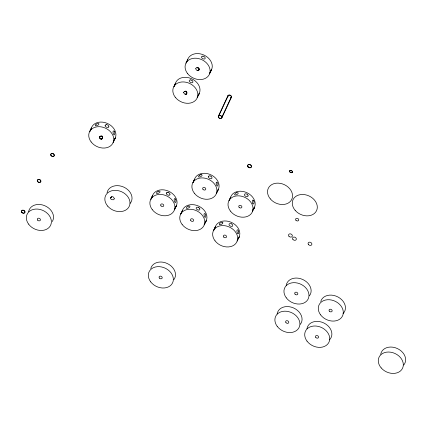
<?xml version="1.0" encoding="UTF-8"?>
<svg xmlns="http://www.w3.org/2000/svg" width="427" height="427" viewBox="0 0 427 427"><rect width="100%" height="100%" fill="white"/><g stroke="black" fill="none" stroke-linecap="round" stroke-linejoin="round"><path stroke-width="0.64" d="M150.945 199.228L151.313 198.192M213.665 230.383L214.082 229.358M229.021 200.637L229.438 199.612M183.466 92.371C188.67 87.321 187.496 99.358 183.466 92.376M195.774 68.373L196.174 69.852L197.45 70.588M252.587 210.917L254.097 207.938L252.362 211.498L252.48 211.141M113.774 141.23L113.102 142.351L114.836 138.791L113.795 141.182M198.87 94.292L197.183 97.596L199.404 93.161L198.758 94.538M210.666 71.501L211.173 70.306L209.449 73.876M174.456 209.497L175.967 206.513L174.931 208.91M204.714 223.945L204.117 224.912L205.851 221.351L204.811 223.748M217.941 190.266L218.475 189.134L216.953 192.401M237.225 240.663L238.741 237.684L237.054 241.058M254.049 208.195L254.583 207.063L253.932 208.44M209.443 73.802L210.66 71.506M174.835 84.525C176.661 81.098 173.57 86.777 174.013 86.569M151.884 197.002L152.546 195.715L151.462 197.877M174.28 209.887L174.83 209.107M193.906 180.498L194.568 179.207L193.484 181.368M216.275 193.452L217.823 190.517M174.819 84.578L174.067 86.473M151.868 197.06L150.982 199.185M193.885 180.552L193.303 182.062M105.17 125.378L105.218 125.255A2.007 1.249 18.7 0 1 106.675 124.652M166.306 193.1L166.354 192.983A2.007 1.249 18.7 0 1 167.806 192.374M208.328 176.591L208.376 176.474A2.007 1.249 18.7 0 1 209.828 175.871L209.988 175.908M193.217 182.27L192.913 182.745L193.335 181.688M218.325 116.272L227.831 95.883M218.555 116.384L228.178 95.749M221.576 117.793A1.676 1.308 25 0 0 220.001 115.6A1.676 1.308 25 0 0 218.784 117.516A1.676 1.308 25 0 0 221.576 117.793L231.199 97.159M221.928 117.665L231.439 97.271M114.788 139.047L115.317 137.916L114.671 139.293M211.125 70.562L211.653 69.436L211.007 70.807M175.919 206.775L176.452 205.643L175.801 207.02M205.803 221.608L206.332 220.481L205.686 221.853M238.693 237.94L239.227 236.809L238.576 238.186M195.774 68.352C196.884 65.769 201.336 69.254 198.512 70.556M181.347 212.715L182.43 210.548L180.776 214.087L181.192 213.03M214.237 229.043L215.331 226.886L213.751 230.356M229.593 199.297L230.676 197.135L229.192 200.471M216.852 192.604L216.27 193.575M89.932 131.324L91.415 127.988L89.761 131.543M96.032 124.337L95.787 124.588A1.98 0.71 -36.4 0 0 95.434 125.09L95.349 125.308A1.948 0.699 -36.4 0 0 95.349 125.565L95.429 125.677A1.986 0.801 -31.7 0 0 96.006 125.805L96.491 125.746A2.002 0.886 -26.7 0 0 97.217 125.511A1.98 0.961 -21.2 0 0 98.749 124.481L98.786 124.417A1.473 0.763 -15.6 0 0 98.888 124.188L98.915 124.027A1.98 0.961 -21.2 0 0 98.285 123.446L98.141 123.43A2.002 0.886 -26.7 0 0 97.11 123.616L96.929 123.729A1.986 0.801 -31.7 0 0 96.038 124.326M199.185 175.556L198.945 175.807A1.98 0.71 -36.4 0 0 198.587 176.308L198.582 176.895A1.986 0.801 -31.7 0 0 199.158 177.024L199.649 176.959A2.002 0.886 -26.7 0 0 200.375 176.73A1.98 0.961 -21.3 0 0 201.907 175.7L201.939 175.636A1.473 0.763 -15.6 0 0 202.04 175.406L202.067 175.246A1.98 0.961 -21.3 0 0 201.443 174.664L201.298 174.648M158.065 191.451L158.236 191.365A2.002 0.886 -26.7 0 1 159.287 191.125L159.42 191.168A1.98 0.961 -21.3 0 1 160.045 191.75L160.018 191.91A1.473 0.763 -15.6 0 1 159.917 192.145L159.89 192.193A2.007 0.971 -21.3 0 1 159.698 192.433A1.98 0.961 -21.3 0 1 158.353 193.239A2.002 0.886 -26.7 0 1 157.627 193.468L157.136 193.532A1.986 0.801 -31.7 0 1 156.56 193.399L156.565 192.817A1.98 0.71 -36.4 0 1 156.922 192.31L157.163 192.065A1.986 0.801 -31.7 0 1 158.07 191.445M200.258 174.862L200.087 174.947A1.986 0.801 -31.7 0 0 199.19 175.545M188.115 206.204L187.944 206.289A1.986 0.801 -31.7 0 0 187.053 206.892L186.802 207.148A1.98 0.71 -36.4 0 0 186.45 207.65L186.444 208.237A1.986 0.801 -31.7 0 0 187.021 208.365L187.506 208.307A2.002 0.886 -26.7 0 0 188.238 208.072A1.98 0.961 -21.3 0 0 189.577 207.271A2.007 0.971 -21.3 0 0 189.769 207.036L189.802 206.983A1.473 0.763 -15.5 0 0 189.903 206.748L189.93 206.588A1.98 0.961 -21.3 0 0 189.3 206.006L189.156 205.99A2.002 0.886 -26.7 0 0 188.126 206.177M236.366 192.79L236.19 192.876A1.986 0.801 -31.7 0 0 235.293 193.484L235.047 193.735A1.98 0.71 -36.4 0 0 234.695 194.237L234.69 194.824A1.986 0.801 -31.7 0 0 235.266 194.952L235.752 194.888A2.002 0.886 -26.7 0 0 236.483 194.659A1.98 0.961 -21.3 0 0 237.823 193.858A2.007 0.971 -21.3 0 0 238.015 193.618L238.047 193.564A1.473 0.763 -15.6 0 0 238.149 193.335L238.175 193.175A1.98 0.961 -21.3 0 0 237.545 192.593L237.407 192.577A2.002 0.886 -26.7 0 0 236.371 192.764M198.507 70.556L197.455 70.588M185.105 91.399L184.79 91.415A1.633 1.276 25 0 1 186.716 92.835A1.633 1.276 25 0 1 185.211 94.095C187.026 94.959 187.592 91.293 185.115 91.394M202.99 56.177L203.167 56.209A2.002 1.249 26.2 0 1 204.111 56.545L204.271 56.668A2.002 1.238 33.5 0 1 205.093 57.746L205.152 58.051A2.007 1.228 40.9 0 1 204.704 58.921L204.586 58.969A2.002 1.238 33.5 0 1 203.535 58.958L202.798 58.68A2.002 1.249 26.2 0 1 202.142 58.237L202.008 58.12A2.007 1.249 18.7 0 1 201.485 57.271A2.012 1.254 18.7 0 1 201.928 56.385M190.741 79.908L190.917 79.934A2.002 1.249 26.2 0 1 191.862 80.276M106.654 124.663L106.835 124.689A2.002 1.249 26.2 0 1 107.78 125.031L107.935 125.154A1.986 1.233 33.6 0 1 108.757 126.248L108.816 126.536M167.79 192.39L167.966 192.417A2.002 1.249 26.2 0 1 168.911 192.758M175.043 198.774L174.953 198.736A1.98 0.945 72.2 0 0 174.296 199.019L174.152 199.574A1.98 0.945 72.2 0 0 174.173 200.231L174.232 200.578A1.948 0.854 77.3 0 0 174.365 201.138A1.986 0.87 77.3 0 0 174.574 201.677L174.648 201.838A2.002 0.79 82.5 0 0 174.867 202.238A1.943 0.769 82.5 0 0 175.022 202.414L175.161 202.515A1.975 0.689 87.5 0 0 175.481 202.489A2.002 0.694 87.5 0 0 175.604 202.345L175.662 202.249A1.975 0.689 87.5 0 0 175.807 201.848A1.975 0.683 87.5 0 0 175.919 200.85L175.817 200.108A1.991 0.785 82.5 0 0 175.662 199.558L175.582 199.398A1.991 0.875 77.3 0 0 175.406 199.121M237.935 233.681L237.812 233.59A1.943 0.769 82.5 0 1 237.642 233.404A2.002 0.79 82.5 0 1 237.423 233.003L237.348 232.843A1.986 0.87 77.3 0 1 237.14 232.304A1.948 0.854 77.3 0 1 237.006 231.744L236.948 231.397A1.98 0.945 72.2 0 1 236.926 230.74L237.065 230.196A1.98 0.945 72.2 0 1 237.359 229.897A1.98 0.95 72.2 0 1 237.722 229.902L237.818 229.945A1.959 0.859 77.3 0 1 238.175 230.286A1.991 0.875 77.3 0 1 238.357 230.564L238.431 230.724A1.991 0.785 82.5 0 1 238.592 231.274M191.851 80.292L192.017 80.399A2.002 1.238 33.5 0 1 192.844 81.477L192.903 81.781A2.007 1.228 40.8 0 1 192.454 82.651L192.363 82.683A2.002 1.238 33.5 0 1 191.285 82.689L190.549 82.411A2.002 1.249 26.2 0 1 189.892 81.968L189.759 81.851A2.007 1.249 18.7 0 1 189.305 80.484A2.007 1.249 18.7 0 1 190.757 79.892M247.025 194.194L247.196 194.301A2.002 1.244 33.6 0 1 248.023 195.379M231.669 223.94L231.84 224.047A2.002 1.244 33.6 0 1 232.667 225.125L232.72 225.429A2.007 1.228 40.9 0 1 232.277 226.299L232.155 226.347A2.002 1.244 33.6 0 1 231.108 226.337L230.367 226.054A2.002 1.249 26.2 0 1 229.71 225.616L229.577 225.499A2.007 1.249 18.7 0 1 229.128 224.138A2.007 1.249 18.7 0 1 230.58 223.54L230.74 223.583A2.002 1.249 26.2 0 1 231.685 223.924M198.779 207.607L198.95 207.714A2.002 1.244 33.6 0 1 199.777 208.792M168.9 192.769L169.065 192.881A2.002 1.244 33.6 0 1 169.893 193.959L169.951 194.258M252.779 203.257L252.704 203.097A1.986 0.87 77.3 0 1 252.496 202.558A1.948 0.859 77.3 0 1 252.362 201.998L252.304 201.651A1.98 0.945 72.2 0 1 252.282 200.994L252.421 200.45A1.98 0.945 72.2 0 1 253.083 200.151L253.174 200.199A1.948 0.859 77.3 0 1 253.526 200.557M248.018 195.39L248.076 195.683A2.007 1.228 40.8 0 1 247.633 196.553L247.537 196.585A2.002 1.244 33.6 0 1 246.464 196.591L245.728 196.308A2.002 1.249 26.2 0 1 245.071 195.87L244.933 195.753A2.007 1.249 18.7 0 1 244.852 194.013L245.114 193.901A1.991 1.238 18.7 0 1 245.92 193.81L246.096 193.837A2.002 1.249 26.2 0 1 247.041 194.178M199.772 208.808L199.831 209.097A2.007 1.228 40.9 0 1 199.388 209.967L199.292 210.004A2.002 1.244 33.6 0 1 198.219 210.009L197.477 209.726A2.002 1.249 26.2 0 1 196.82 209.283L196.687 209.166A2.007 1.249 18.7 0 1 196.601 207.431L196.868 207.319A1.991 1.238 18.7 0 1 197.669 207.228L197.85 207.255A2.002 1.249 26.2 0 1 198.795 207.597M114.217 198.315C112.013 193.575 107.956 200.044 113.155 199.783A1.809 1.409 23.6 0 0 114.239 198.448L114.222 198.363M253.98 201.699L254.044 202.275A1.975 0.683 87.5 0 1 253.932 203.273A1.975 0.689 87.5 0 1 253.793 203.663L253.734 203.764A2.002 0.694 87.5 0 1 253.611 203.909A1.975 0.689 87.5 0 1 253.291 203.935L253.152 203.834A1.943 0.769 82.5 0 1 252.997 203.658A2.002 0.79 82.5 0 1 252.779 203.257M238.624 231.445L238.688 232.021A1.975 0.683 87.5 0 1 238.576 233.019A1.98 0.689 87.5 0 1 238.437 233.414L238.378 233.51A2.002 0.694 87.5 0 1 238.255 233.654A1.975 0.689 87.5 0 1 237.935 233.681M205.734 215.112L205.798 215.688A1.975 0.689 87.5 0 1 205.547 217.081L205.51 217.14A2.002 0.694 87.5 0 1 205.366 217.327A1.975 0.689 87.5 0 1 205.045 217.354L204.923 217.263A1.943 0.769 82.5 0 1 204.752 217.071A2.002 0.79 82.5 0 1 204.533 216.676L204.458 216.51A1.986 0.87 77.3 0 1 204.25 215.977A1.948 0.854 77.3 0 1 204.117 215.416L204.058 215.069A1.98 0.945 72.2 0 1 204.037 214.413L204.175 213.868A1.98 0.945 72.2 0 1 204.837 213.564L204.928 213.612A1.948 0.854 77.3 0 1 205.28 213.97A1.991 0.875 77.3 0 1 205.467 214.237L205.542 214.397A2.002 0.79 82.5 0 1 205.723 214.904M90.967 129.6A12.981 10.131 25 0 1 107.268 123.382A12.981 10.131 25 0 1 114.297 139.698M108.821 126.525A2.007 1.228 40.9 0 1 108.367 127.406L108.25 127.454A2.002 1.244 33.6 0 1 107.198 127.443L106.462 127.166A2.002 1.249 26.2 0 1 105.805 126.723L105.672 126.605A2.007 1.249 18.7 0 1 105.223 125.244M114.548 131.794A2.002 0.79 82.5 0 1 114.708 132.343L114.783 133.128A1.975 0.683 87.5 0 1 114.671 134.131A1.975 0.689 87.5 0 1 114.532 134.516L114.473 134.622A2.002 0.694 87.4 0 1 114.351 134.767A1.975 0.689 87.5 0 1 114.03 134.793L113.908 134.702A1.943 0.769 82.5 0 1 113.737 134.51A2.002 0.79 82.5 0 1 113.513 134.115L113.443 133.95A1.986 0.87 77.3 0 1 113.235 133.411A1.948 0.854 77.3 0 1 113.102 132.856L113.043 132.509A1.98 0.945 72.2 0 1 113.016 131.852L113.16 131.302A1.98 0.945 72.2 0 1 113.822 131.004L113.908 131.052A1.948 0.854 77.3 0 1 114.26 131.409M114.281 131.377A1.986 0.87 77.3 0 1 114.457 131.655M107.06 192.652A12.986 10.131 23.5 0 1 123.889 187.159A12.986 10.131 23.5 0 1 130.16 203.412M187.506 60.09A12.981 10.131 25 0 1 204.207 55.174A12.981 10.131 25 0 1 210.634 71.213M202.206 56.257A2.007 1.249 18.7 0 1 203.012 56.167M175.049 84.845A12.981 10.131 25 0 1 191.355 78.627A12.981 10.131 25 0 1 198.384 94.938M227.81 96.619A1.938 1.511 25 0 1 228.989 95.002A1.938 1.511 25 0 1 231.285 96.107A1.938 1.511 25 0 1 230.729 98.023M228.018 96.24A1.676 1.308 25 0 1 230.27 95.434A1.676 1.308 25 0 1 230.804 97.698M28.609 211.685A12.981 10.168 25 0 1 44.659 205.67A12.981 10.168 25 0 1 52.297 221.528M380.713 354.314A12.986 10.136 25 0 1 397.43 348.565A12.986 10.136 25 0 1 403.702 365.074M194.328 179.794A12.981 10.131 25 0 1 211.029 174.878A12.981 10.131 25 0 1 217.455 190.917M211.087 176.356A2.002 1.244 33.6 0 1 211.915 177.451L211.973 177.755A2.007 1.228 40.8 0 1 211.525 178.625L211.434 178.662A2.002 1.244 33.6 0 1 210.356 178.662L209.62 178.385A2.002 1.249 26.2 0 1 208.963 177.942L208.83 177.824A2.007 1.249 18.7 0 1 208.376 176.463M209.993 175.892A2.002 1.249 26.2 0 1 210.933 176.25M200.263 174.835A2.002 0.886 -26.7 0 1 201.309 174.622M230.228 198.747A12.981 10.131 25 0 1 247.132 192.801A12.981 10.131 25 0 1 252.88 209.63M253.547 200.519A1.986 0.87 77.3 0 1 253.723 200.797L253.793 200.978A1.991 0.785 82.5 0 1 253.948 201.528M152.097 197.327A12.981 10.131 25 0 1 168.403 191.109A12.981 10.131 25 0 1 175.433 207.421M169.951 194.253A2.007 1.228 40.9 0 1 169.503 195.128L169.412 195.166A2.002 1.244 33.6 0 1 168.334 195.171L167.597 194.888A2.002 1.249 26.2 0 1 166.941 194.45L166.808 194.328A2.007 1.249 18.7 0 1 166.354 192.967M175.038 198.79A1.948 0.854 77.3 0 1 175.396 199.137M182.185 211.135A12.981 10.131 25 0 1 198.886 206.22A12.981 10.131 25 0 1 205.312 222.259M214.872 228.493A12.981 10.131 25 0 1 231.172 222.275A12.981 10.131 25 0 1 238.202 238.586M150.747 268.53A12.981 10.131 25 0 1 167.448 263.608A12.981 10.131 25 0 1 173.874 279.648M277.118 314.016A12.981 10.131 25 0 1 293.546 307.947A12.981 10.131 25 0 1 300.352 324.317M306.944 328.822A12.981 10.131 25 0 1 323.96 323.031A12.981 10.131 25 0 1 329.484 339.892M320.73 301.505A12.981 10.131 25 0 1 338.12 297.059A12.981 10.131 25 0 1 343.052 313.61M286.181 285.498A12.981 10.131 25 0 1 302.61 279.429A12.981 10.131 25 0 1 309.415 295.799M110.758 197.931L111.714 196.916A1.809 1.409 23.6 0 0 110.823 197.648L110.758 197.931M186.097 63.004L187.752 59.502L186.108 62.95M222.819 222.921L222.793 223.081A1.473 0.763 -15.5 0 1 222.691 223.31L222.659 223.358A2.007 0.971 -21.3 0 1 222.467 223.599A1.98 0.961 -21.3 0 1 221.127 224.405A2.002 0.886 -26.7 0 1 220.396 224.634L219.91 224.698A1.986 0.801 -31.7 0 1 219.334 224.57L219.339 223.983A1.98 0.71 -36.4 0 1 219.691 223.481L219.937 223.23A1.986 0.801 -31.7 0 1 220.834 222.622L221.005 222.536A2.002 0.886 -26.7 0 1 222.061 222.291L222.189 222.339A1.98 0.961 -21.3 0 1 222.819 222.921M216.195 182.916L216.174 183.071A1.98 0.945 72.2 0 0 216.195 183.727L216.254 184.069A1.948 0.854 77.3 0 0 216.388 184.629A1.986 0.87 77.3 0 0 216.596 185.169L216.67 185.329A2.002 0.79 82.5 0 0 216.889 185.729A1.943 0.769 82.5 0 0 217.044 185.905L217.183 186.012A1.975 0.689 87.5 0 0 217.503 185.98A2.002 0.694 87.5 0 0 217.626 185.841L217.685 185.74A1.975 0.689 87.5 0 0 217.829 185.345A1.975 0.683 87.5 0 0 217.941 184.347L217.839 183.599A1.991 0.785 82.5 0 0 217.685 183.055L217.605 182.889A1.986 0.87 77.3 0 0 217.439 182.596A1.948 0.854 77.3 0 0 217.06 182.286L216.975 182.228A1.98 0.945 72.2 0 0 216.318 182.516L216.195 182.916M99.523 136.923C101.807 143.248 104.957 133.395 99.523 136.923M199.19 69.377L198.624 70.241L197.482 70.38A1.633 1.276 25 0 0 198.966 69.11A1.633 1.276 25 0 0 197.039 67.69L198.56 68.128L199.19 69.377M99.288 136.811C101.663 144.048 105.618 132.882 99.288 136.811M91.148 141.945A12.981 10.131 25 0 0 112.712 143.461A12.981 10.131 25 0 0 99.907 126.712A12.981 10.131 25 0 0 91.148 141.945M99.838 138.151A1.633 1.276 25 0 0 102.539 138.236A1.633 1.276 25 0 0 100.825 136.176A1.633 1.276 25 0 0 99.838 138.151M107.695 206.134A12.986 10.131 23.5 0 0 129.189 206.46A12.986 10.131 23.5 0 0 115.365 190.341A12.986 10.131 23.5 0 0 107.695 206.134M187.485 73.465A12.981 10.131 25 0 0 209.049 74.976A12.981 10.131 25 0 0 196.244 58.227A12.981 10.131 25 0 0 187.485 73.465M175.235 97.191A12.981 10.131 25 0 0 196.794 98.706A12.981 10.131 25 0 0 183.994 81.957A12.981 10.131 25 0 0 175.235 97.191M218.693 117.745A1.938 1.511 25 0 0 221.88 117.793A1.938 1.511 25 0 0 219.809 115.375A1.938 1.511 25 0 0 218.693 117.745M51.021 155.647A1.938 1.511 25 0 0 54.234 155.844A1.938 1.511 25 0 0 52.297 153.357A1.938 1.511 25 0 0 51.021 155.647M51.176 155.492A1.676 1.308 25 0 0 53.967 155.77A1.676 1.308 25 0 0 52.393 153.576A1.676 1.308 25 0 0 51.176 155.492M37.608 181.63A1.938 1.511 25 0 0 40.816 181.827A1.938 1.511 25 0 0 38.884 179.34A1.938 1.511 25 0 0 37.608 181.63M37.763 181.475A1.676 1.308 25 0 0 40.554 181.753A1.676 1.308 25 0 0 38.98 179.559A1.676 1.308 25 0 0 37.763 181.475M21.878 212.246A1.676 1.308 25 0 0 24.665 212.523A1.676 1.308 25 0 0 23.09 210.33A1.676 1.308 25 0 0 21.878 212.246M21.724 212.4A1.938 1.511 25 0 0 24.931 212.598A1.938 1.511 25 0 0 22.994 210.111A1.938 1.511 25 0 0 21.724 212.4M28.524 224.058A12.981 10.168 25 0 0 50.156 226.118A12.981 10.168 25 0 0 37.918 209.102A12.981 10.168 25 0 0 28.524 224.058M37.624 220.135A1.633 1.281 25 0 0 40.33 220.263A1.633 1.281 25 0 0 38.665 218.176A1.633 1.281 25 0 0 37.624 220.135M289.933 171.953A1.633 0.977 27.2 0 0 292.506 172.337A1.633 0.977 27.2 0 0 290.728 170.458A1.633 0.977 27.2 0 0 289.933 171.953A1.633 0.977 27.2 0 0 292.5 172.348A1.633 0.977 27.2 0 0 290.718 170.469A1.633 0.977 27.2 0 0 289.928 171.964M381.188 367.919A12.986 10.136 25 0 0 402.565 368.234A12.986 10.136 25 0 0 388.645 352.024A12.986 10.136 25 0 0 381.188 367.919M248.023 166.989A1.986 1.511 25 0 0 251.279 167.064A1.986 1.511 25 0 0 249.133 164.619A1.986 1.511 25 0 0 248.023 166.989M248.114 166.781A1.986 1.553 25.1 0 0 251.391 166.856A1.986 1.553 25.1 0 0 249.283 164.363A1.986 1.553 25.1 0 0 248.114 166.781M295.18 210.367A12.986 10.136 25 0 0 316.551 210.682A12.986 10.136 25 0 0 302.636 194.472A12.986 10.136 25 0 0 295.18 210.367M194.306 193.164A12.981 10.131 25 0 0 215.865 194.68A12.981 10.131 25 0 0 203.065 177.931A12.981 10.131 25 0 0 194.306 193.164M202.996 189.369A1.633 1.276 25 0 0 205.691 189.455A1.633 1.276 25 0 0 203.983 187.389A1.633 1.276 25 0 0 202.996 189.369M230.415 211.093A12.981 10.131 25 0 0 251.973 212.609A12.981 10.131 25 0 0 239.173 195.86A12.981 10.131 25 0 0 230.415 211.093M239.099 207.298A1.633 1.276 25 0 0 241.799 207.378A1.633 1.276 25 0 0 240.091 205.318A1.633 1.276 25 0 0 239.099 207.298M152.284 209.673A12.981 10.131 25 0 0 173.842 211.184A12.981 10.131 25 0 0 161.043 194.44A12.981 10.131 25 0 0 152.284 209.673M160.974 205.873A1.633 1.276 25 0 0 163.669 205.958A1.633 1.276 25 0 0 161.961 203.898A1.633 1.276 25 0 0 160.974 205.873M182.164 224.511A12.981 10.131 25 0 0 203.727 226.022A12.981 10.131 25 0 0 190.928 209.273A12.981 10.131 25 0 0 182.164 224.511M190.853 220.711A1.633 1.276 25 0 0 193.554 220.796A1.633 1.276 25 0 0 191.84 218.736A1.633 1.276 25 0 0 190.853 220.711M215.053 240.839A12.981 10.131 25 0 0 236.617 242.355A12.981 10.131 25 0 0 223.817 225.605A12.981 10.131 25 0 0 215.053 240.839M223.743 237.044A1.633 1.276 25 0 0 226.443 237.124A1.633 1.276 25 0 0 224.73 235.063A1.633 1.276 25 0 0 223.743 237.044M150.731 281.9A12.981 10.131 25 0 0 172.289 283.416A12.981 10.131 25 0 0 159.49 266.667A12.981 10.131 25 0 0 150.731 281.9M159.415 278.105A1.633 1.276 25 0 0 162.116 278.185A1.633 1.276 25 0 0 160.408 276.125A1.633 1.276 25 0 0 159.415 278.105M277.198 326.329A12.981 10.131 25 0 0 298.783 328.08A12.981 10.131 25 0 0 286.213 311.23A12.981 10.131 25 0 0 277.198 326.329M285.989 322.668A1.633 1.276 25 0 0 288.684 322.727A1.633 1.276 25 0 0 286.949 320.677A1.633 1.276 25 0 0 285.989 322.668M307.018 341.136A12.981 10.131 25 0 0 328.609 342.886A12.981 10.131 25 0 0 316.033 326.036A12.981 10.131 25 0 0 307.018 341.136M315.815 337.474A1.633 1.276 25 0 0 318.505 337.538A1.633 1.276 25 0 0 316.775 335.489A1.633 1.276 25 0 0 315.815 337.474M320.586 314.854A12.981 10.131 25 0 0 342.176 316.604A12.981 10.131 25 0 0 329.601 299.754A12.981 10.131 25 0 0 320.586 314.854M329.382 311.192A1.633 1.276 25 0 0 332.073 311.256A1.633 1.276 25 0 0 330.343 309.207A1.633 1.276 25 0 0 329.382 311.192M286.261 297.811A12.981 10.131 25 0 0 307.851 299.562A12.981 10.131 25 0 0 295.276 282.711A12.981 10.131 25 0 0 286.261 297.811M295.052 294.15A1.633 1.276 25 0 0 297.747 294.208A1.633 1.276 25 0 0 296.018 292.159A1.633 1.276 25 0 0 295.052 294.15M270.312 198.886A12.981 10.131 25 0 0 291.726 199.462A12.981 10.131 25 0 0 278.057 183.135A12.981 10.131 25 0 0 270.312 198.886M308.497 244.575A1.986 1.553 25.1 0 0 311.769 244.65A1.986 1.553 25.1 0 0 309.666 242.157A1.986 1.553 25.1 0 0 308.497 244.575M292.943 239.467A1.986 1.553 25.1 0 0 296.215 239.542A1.986 1.553 25.1 0 0 294.112 237.049A1.986 1.553 25.1 0 0 292.943 239.467M288.956 236.254A1.986 1.553 25.1 0 0 292.228 236.328A1.986 1.553 25.1 0 0 290.125 233.836A1.986 1.553 25.1 0 0 288.956 236.254M295.959 220.268A1.633 1.276 25 0 0 298.654 220.332A1.633 1.276 25 0 0 296.925 218.282A1.633 1.276 25 0 0 295.959 220.268"/></g></svg>
